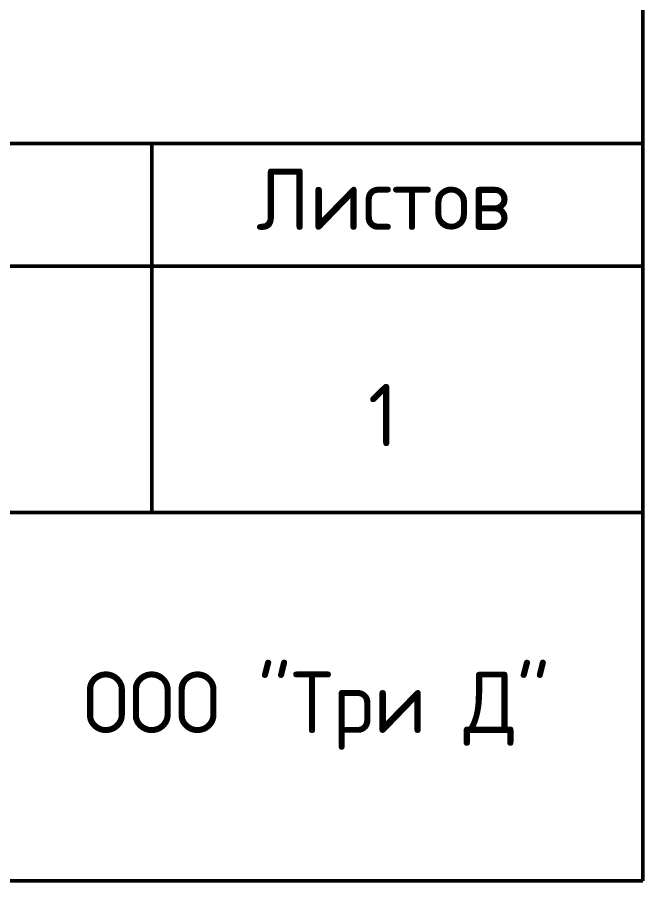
# Model space of a CAD drawing. Header units: millimetres. Extents: x -695119 to 412940, y -249585 to 622758.
# Drawn here: x 22.19 to 23.192, y 0.195 to 1.578 of the extents above; entities that cross this region are included whole.
import ezdxf

# ---------------------------------------------------------------- set-up
doc = ezdxf.new("R2010")
doc.units = ezdxf.units.MM
for name, color, linetype in [('PDF _050_основной', 7, 'Continuous'), ('PDF _СОТС', 7, 'Continuous'), ('PDF _Текст', 7, 'Continuous')]:
    doc.layers.add(name, color=color, linetype=linetype)
doc.styles.add('PDF ISOCPEUR Italic', font='')
doc.styles.get('PDF ISOCPEUR Italic').set_extended_font_data('GOST type B')

msp = doc.modelspace()

# ---------------------------------------------------------------- linework, layer by layer
at = {"layer": 'PDF _050_основной', "lineweight": 50}
msp.add_lwpolyline([(0.7917, 0.195), (23.1919, 0.195), (23.1919, 16.3355), (0.7917, 16.3355)], close=True, dxfattribs=at)
for points in [[(15.9088, 1.3759), (23.1919, 1.3759)], [(22.4051, 0.7851), (22.4051, 1.3759)], [(21.2234, 1.1793), (23.1919, 1.1793)], [(18.4681, 0.7851), (23.1919, 0.7851)]]:
    msp.add_lwpolyline(points, dxfattribs=at)
at = {"layer": 'PDF _СОТС', "lineweight": 0}
msp.add_lwpolyline([(0.7917, 0.195), (23.1919, 0.195), (23.1919, 16.3355), (0.7917, 16.3355)], close=True, dxfattribs=at)

# ---------------------------------------------------------------- texts
at = {"layer": 'PDF _Текст', "lineweight": 15, "attachment_point": 7, "style": 'PDF ISOCPEUR Italic'}
for s, insert, char_height in [('Листов', (22.5726, 1.2376), 0.09842), ('1', (22.7518, 0.8909), 0.1), ('ООО "Три Д"', (22.2951, 0.4048), 0.09842)]:
    msp.add_mtext(s, dxfattribs=dict(at, insert=insert, char_height=char_height))

doc.saveas('drawing.dxf')
